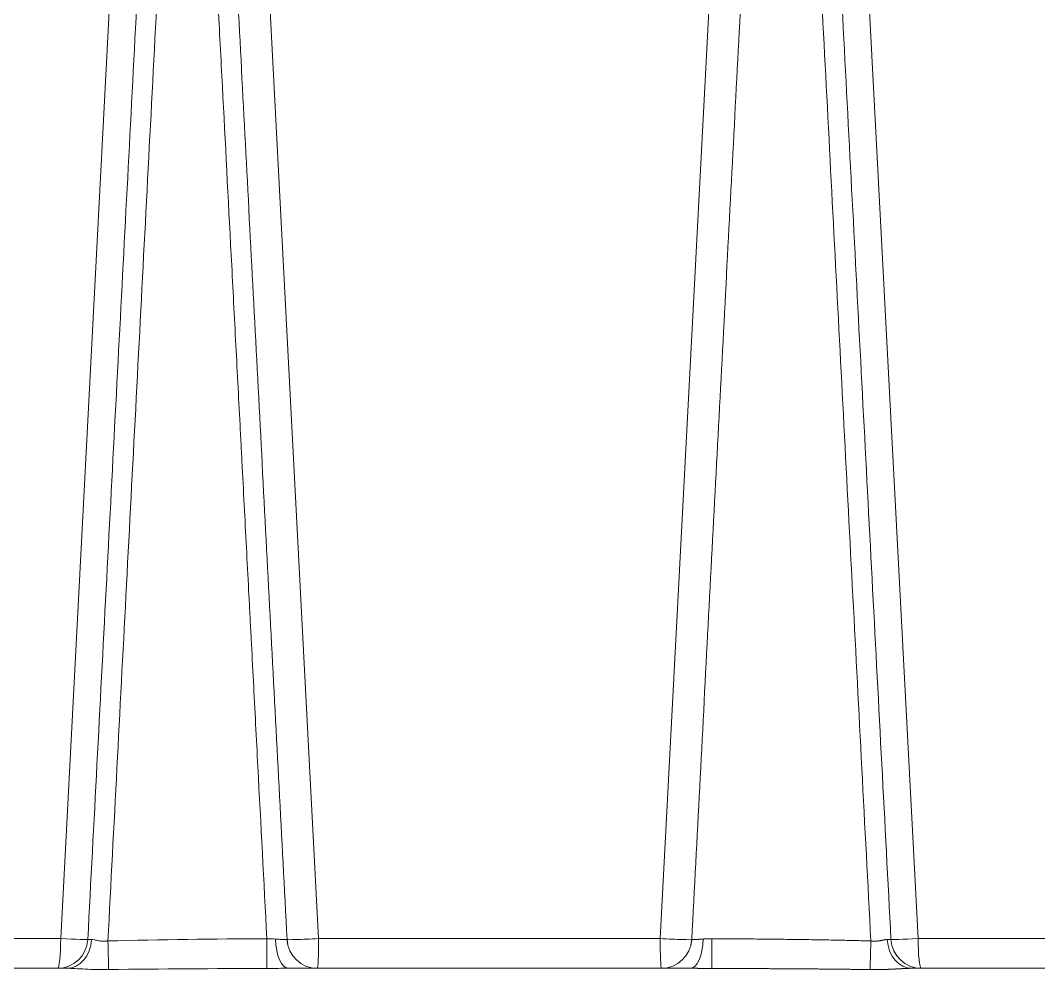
# Model space of a CAD drawing. Header units: millimetres. Extents: x 4664 to 8864, y -38 to 2932.
# Drawn here: x 6284.7 to 6372.5, y 1718.7 to 1800.5 of the extents above; entities that cross this region are included whole.
import ezdxf

# ---------------------------------------------------------------- set-up
doc = ezdxf.new("R2010")
doc.units = ezdxf.units.MM

msp = doc.modelspace()

# ---------------------------------------------------------------- linework, layer by layer
at = {"lineweight": 5}
for p, q in [((6293.949, 1830.815), (6288.215, 1721.4)), ((6356.369, 1830.815), (6362.103, 1721.4)), ((6310.444, 1721.4), (6306.112, 1804.05)), ((6339.875, 1721.4), (6344.207, 1804.05)), ((6288.215, 1721.4), (6204.915, 1721.4)), ((6310.444, 1721.4), (6339.875, 1721.4)), ((6342.593, 1721.315), (6342.605, 1721.311)), ((6362.103, 1721.4), (6445.403, 1721.4)), ((6288.732, 1718.839), (6170.503, 1718.839)), ((6307.865, 1718.839), (6342.453, 1718.839)), ((6361.586, 1718.839), (6479.816, 1718.839))]:
    msp.add_line(p, q, dxfattribs=at)
for centre, radius, start, end in [((6325.159, 1714.486), 144.895, 99.21003, 177.26473), ((6325.159, 1714.486), 144.895, 2.73527, 80.78997), ((6325.159, 1714.486), 143.338, 99.21003, 177.26473), ((6325.159, 1714.486), 143.338, 2.73527, 80.78997), ((6325.159, 1714.486), 120.442, 105.01823, 176.70933), ((6287.941, 1721.451), 2.612, 270, 357), ((6310.334, 1721.451), 2.612, 183, 270), ((6339.984, 1721.451), 2.612, 270, 357), ((6362.378, 1721.451), 2.612, 183, 270)]:
    msp.add_arc(centre, radius, start, end, dxfattribs=at)
for centre, major_axis, ratio, start_param, end_param in [((6287.941, 1721.451), (0, -2.612), 0.105089, 0, 1.551133), ((6287.941, 1721.451), (2.608, -0.137), 0.014216, 4.818542, 6.283185), ((6288.732, 1721.451), (0, 2.612), 0.817981, 3.141593, 4.661654), ((6292.285, 1721.23), (-0.071, 2.611), 0.00037, 1.584374, 2.850434), ((6305.98, 1721.425), (-0.014, 2.612), 0.000075, 1.584919, 3.040984), ((6307.865, 1721.451), (0, 2.612), 0.432613, 1.606022, 3.141593), ((6310.334, 1721.451), (2.608, 0.137), 0.021844, 3.141593, 4.753166), ((6310.334, 1721.451), (0, 2.612), 0.04186, 3.141593, 4.692726), ((6339.984, 1721.451), (-2.608, 0.137), 0.021844, 1.53002, 3.141593), ((6339.984, 1721.451), (0, 2.612), 0.04186, 1.59046, 3.141593), ((6342.453, 1721.451), (0, 2.612), 0.432613, 3.141593, 4.677163), ((6344.339, 1721.425), (0.014, 2.612), 0.000075, 3.242201, 4.698267), ((6358.033, 1721.23), (0.071, 2.611), 0.00037, 3.432751, 4.698811), ((6361.586, 1721.451), (0, 2.612), 0.817981, 1.621532, 3.141593), ((6362.378, 1721.451), (-2.608, -0.137), 0.014216, 0, 1.464643), ((6362.378, 1721.451), (0, -2.612), 0.105089, 4.732052, 6.283185)]:
    msp.add_ellipse(centre, major_axis=major_axis, ratio=ratio, start_param=start_param, end_param=end_param, dxfattribs=at)
for points, knots in [([(6296.747, 1839.568), (6296.499, 1834.835), (6296.249, 1830.075), (6295.747, 1820.487), (6295.494, 1815.662), (6294.73, 1801.093), (6294.215, 1791.267), (6293.178, 1771.472), (6292.654, 1761.485), (6291.605, 1741.455), (6291.077, 1731.389), (6290.549, 1721.315)], [0, 0, 0, 0, 0.125, 0.125, 0.25, 0.25, 0.5, 0.5, 0.75, 0.75, 1, 1, 1, 1]), ([(6353.572, 1839.568), (6353.82, 1834.835), (6354.07, 1830.075), (6354.572, 1820.487), (6354.825, 1815.662), (6355.588, 1801.093), (6356.103, 1791.267), (6357.141, 1771.472), (6357.664, 1761.485), (6358.714, 1741.455), (6359.242, 1731.389), (6359.77, 1721.315)], [0, 0, 0, 0, 0.125, 0.125, 0.25, 0.25, 0.5, 0.5, 0.75, 0.75, 1, 1, 1, 1]), ([(6292.285, 1721.194), (6292.803, 1731.126), (6293.321, 1741.052), (6294.1, 1755.996), (6294.364, 1761.053), (6294.89, 1771.145), (6295.153, 1776.178), (6295.675, 1786.194), (6295.935, 1791.181), (6296.453, 1801.112), (6296.711, 1806.059), (6297.224, 1815.888), (6297.479, 1820.771), (6297.858, 1828.046), (6297.984, 1830.463), (6298.193, 1834.469), (6298.276, 1836.062), (6298.359, 1837.651)], [0, 0, 0, 0, 0.250528, 0.250528, 0.379054, 0.379054, 0.507579, 0.507579, 0.636105, 0.636105, 0.76463, 0.76463, 0.893156, 0.893156, 0.957418, 0.957418, 1, 1, 1, 1]), ([(6358.033, 1721.194), (6357.517, 1731.1), (6357, 1741), (6355.972, 1760.723), (6355.459, 1770.544), (6354.442, 1790.043), (6353.938, 1799.719), (6352.94, 1818.86), (6352.446, 1828.325), (6351.96, 1837.652)], [0, 0, 0, 0, 0.25, 0.25, 0.5, 0.5, 0.75, 0.75, 1, 1, 1, 1]), ([(6299.925, 1837.479), (6300.168, 1832.828), (6300.534, 1825.798), (6300.966, 1817.521), (6301.183, 1813.365), (6301.276, 1811.581), (6301.338, 1810.39), (6301.369, 1809.794), (6301.524, 1806.814), (6301.649, 1804.424), (6301.899, 1799.629), (6302.025, 1797.226), (6302.402, 1789.996), (6302.654, 1785.15), (6302.971, 1779.078), (6303.034, 1777.862), (6303.161, 1775.429), (6303.352, 1771.777), (6303.543, 1768.116), (6303.686, 1765.365), (6303.702, 1765.059), (6303.734, 1764.448), (6303.782, 1763.53), (6303.894, 1761.388), (6304.117, 1757.098), (6304.309, 1753.414), (6304.47, 1750.341), (6304.502, 1749.726), (6304.566, 1748.497), (6304.662, 1746.652), (6304.887, 1742.346), (6305.336, 1733.728), (6305.722, 1726.327), (6305.98, 1721.388)], [0, 0, 0, 0, 0.125, 0.1875, 0.21875, 0.234375, 0.234375, 0.25, 0.25, 0.3125, 0.3125, 0.375, 0.375, 0.5, 0.5, 0.53125, 0.53125, 0.5625, 0.625, 0.625, 0.632812, 0.632812, 0.640625, 0.65625, 0.6875, 0.75, 0.75, 0.765625, 0.765625, 0.78125, 0.8125, 0.875, 1, 1, 1, 1]), ([(6307.726, 1721.315), (6307.266, 1730.091), (6306.807, 1738.85), (6305.891, 1756.33), (6305.434, 1765.047), (6304.527, 1782.359), (6304.075, 1790.976), (6303.181, 1808.04), (6302.738, 1816.49), (6302.299, 1824.858)], [0, 0, 0, 0, 0.25, 0.25, 0.5, 0.5, 0.75, 0.75, 1, 1, 1, 1]), ([(6342.593, 1721.315), (6343.053, 1730.091), (6343.512, 1738.85), (6344.428, 1756.33), (6344.885, 1765.047), (6345.792, 1782.359), (6346.244, 1790.976), (6347.138, 1808.04), (6347.581, 1816.49), (6348.019, 1824.858)], [0, 0, 0, 0, 0.25, 0.25, 0.5, 0.5, 0.75, 0.75, 1, 1, 1, 1]), ([(6292.285, 1721.194), (6292.144, 1721.174), (6292.006, 1721.167), (6291.737, 1721.177), (6291.605, 1721.194), (6291.361, 1721.239), (6291.246, 1721.266), (6291.039, 1721.308), (6290.947, 1721.323), (6290.866, 1721.319)], [0, 0, 0, 0, 0.25, 0.25, 0.5, 0.5, 0.75, 0.75, 1, 1, 1, 1]), ([(6307.726, 1721.315), (6307.726, 1721.311), (6307.703, 1721.31), (6307.612, 1721.31), (6307.545, 1721.312), (6307.37, 1721.32), (6307.265, 1721.326), (6307.02, 1721.341), (6306.882, 1721.349), (6306.736, 1721.359)], [0, 0, 0, 0, 0.25, 0.25, 0.5, 0.5, 0.75, 0.75, 1, 1, 1, 1]), ([(6342.605, 1721.311), (6342.605, 1721.311), (6342.605, 1721.311), (6342.606, 1721.311), (6342.607, 1721.311), (6342.608, 1721.311), (6342.61, 1721.311), (6342.611, 1721.311), (6342.612, 1721.311), (6342.614, 1721.311), (6342.615, 1721.311), (6342.617, 1721.311), (6342.618, 1721.311), (6342.62, 1721.311), (6342.621, 1721.31), (6342.623, 1721.31), (6342.625, 1721.31), (6342.627, 1721.31), (6342.628, 1721.31), (6342.63, 1721.31), (6342.632, 1721.31), (6342.634, 1721.31), (6342.636, 1721.31), (6342.638, 1721.31), (6342.641, 1721.31), (6342.643, 1721.31), (6342.645, 1721.31), (6342.647, 1721.31), (6342.65, 1721.31), (6342.652, 1721.31), (6342.654, 1721.31), (6342.657, 1721.31), (6342.659, 1721.31), (6342.662, 1721.31), (6342.664, 1721.31), (6342.667, 1721.31), (6342.67, 1721.31), (6342.673, 1721.31), (6342.675, 1721.31), (6342.678, 1721.31), (6342.681, 1721.31), (6342.684, 1721.31), (6342.687, 1721.311), (6342.69, 1721.311), (6342.693, 1721.311), (6342.696, 1721.311), (6342.699, 1721.311), (6342.703, 1721.311), (6342.706, 1721.311), (6342.709, 1721.311), (6342.712, 1721.311), (6342.716, 1721.311), (6342.719, 1721.311), (6342.723, 1721.311), (6342.726, 1721.311), (6342.73, 1721.312), (6342.734, 1721.312), (6342.737, 1721.312), (6342.741, 1721.312), (6342.745, 1721.312), (6342.748, 1721.312), (6342.752, 1721.312), (6342.756, 1721.312), (6342.76, 1721.312), (6342.764, 1721.313), (6342.768, 1721.313), (6342.772, 1721.313), (6342.776, 1721.313), (6342.78, 1721.313), (6342.785, 1721.313), (6342.789, 1721.313), (6342.793, 1721.314), (6342.797, 1721.314), (6342.802, 1721.314), (6342.806, 1721.314), (6342.81, 1721.314), (6342.815, 1721.314), (6342.819, 1721.315), (6342.824, 1721.315), (6342.828, 1721.315), (6342.833, 1721.315), (6342.838, 1721.315), (6342.842, 1721.316), (6342.847, 1721.316), (6342.852, 1721.316), (6342.857, 1721.316), (6342.862, 1721.317), (6342.869, 1721.317), (6342.876, 1721.317), (6342.883, 1721.318), (6342.891, 1721.318), (6342.898, 1721.318), (6342.906, 1721.319), (6342.914, 1721.319), (6342.922, 1721.319), (6342.93, 1721.32), (6342.938, 1721.32), (6342.946, 1721.321), (6342.955, 1721.321), (6342.963, 1721.322), (6342.972, 1721.322), (6342.981, 1721.322), (6342.989, 1721.323), (6342.998, 1721.323), (6343.008, 1721.324), (6343.017, 1721.324), (6343.026, 1721.325), (6343.036, 1721.325), (6343.045, 1721.326), (6343.055, 1721.327), (6343.065, 1721.327), (6343.075, 1721.328), (6343.085, 1721.328), (6343.095, 1721.329), (6343.106, 1721.329), (6343.116, 1721.33), (6343.127, 1721.331), (6343.137, 1721.331), (6343.148, 1721.332), (6343.159, 1721.333), (6343.17, 1721.333), (6343.181, 1721.334), (6343.193, 1721.335), (6343.204, 1721.335), (6343.216, 1721.336), (6343.227, 1721.337), (6343.239, 1721.337), (6343.251, 1721.338), (6343.263, 1721.339), (6343.275, 1721.34), (6343.287, 1721.34), (6343.3, 1721.341), (6343.312, 1721.342), (6343.325, 1721.343), (6343.337, 1721.343), (6343.35, 1721.344), (6343.363, 1721.345), (6343.376, 1721.346), (6343.389, 1721.347), (6343.402, 1721.347), (6343.416, 1721.348), (6343.429, 1721.349), (6343.442, 1721.35), (6343.456, 1721.351), (6343.47, 1721.352), (6343.484, 1721.353), (6343.497, 1721.354), (6343.511, 1721.354), (6343.525, 1721.355), (6343.54, 1721.356), (6343.554, 1721.357), (6343.568, 1721.358), (6343.578, 1721.359), (6343.583, 1721.359)], [0, 0, 0, 0, 0.002186, 0.007391, 0.0126, 0.017811, 0.023025, 0.028242, 0.033462, 0.038684, 0.043909, 0.049137, 0.054367, 0.0596, 0.064835, 0.070072, 0.075311, 0.080553, 0.085796, 0.091041, 0.096289, 0.101538, 0.106788, 0.112041, 0.117294, 0.12255, 0.127806, 0.133064, 0.138323, 0.143583, 0.148844, 0.154106, 0.159369, 0.164633, 0.169897, 0.175162, 0.180428, 0.185694, 0.19096, 0.196227, 0.201494, 0.206761, 0.212028, 0.217294, 0.222561, 0.227828, 0.233094, 0.23836, 0.243625, 0.24889, 0.254154, 0.259417, 0.26468, 0.269941, 0.275202, 0.280462, 0.28572, 0.290977, 0.296233, 0.301488, 0.306741, 0.311992, 0.317242, 0.32249, 0.327737, 0.332981, 0.338223, 0.343464, 0.348702, 0.353938, 0.359172, 0.364403, 0.369632, 0.374858, 0.380082, 0.385303, 0.390521, 0.395736, 0.400948, 0.406158, 0.411364, 0.416567, 0.421767, 0.426963, 0.432156, 0.437346, 0.442532, 0.450057, 0.457616, 0.465208, 0.472832, 0.48049, 0.48818, 0.495902, 0.503657, 0.511443, 0.519262, 0.527112, 0.534994, 0.542907, 0.550851, 0.558827, 0.566832, 0.574869, 0.582936, 0.591032, 0.599159, 0.607315, 0.615501, 0.623715, 0.631959, 0.640231, 0.648531, 0.65686, 0.665216, 0.673599, 0.68201, 0.690448, 0.698912, 0.707403, 0.715919, 0.724461, 0.733029, 0.741621, 0.750238, 0.758879, 0.767545, 0.776233, 0.784946, 0.793681, 0.802438, 0.811218, 0.820019, 0.828842, 0.837686, 0.846551, 0.855435, 0.86434, 0.873264, 0.882207, 0.891168, 0.900148, 0.909145, 0.91816, 0.927192, 0.93624, 0.945304, 0.954384, 0.963479, 0.972588, 0.981712, 0.990849, 1, 1, 1, 1]), ([(6343.583, 1721.359), (6343.585, 1721.359), (6343.591, 1721.36), (6343.599, 1721.36), (6343.607, 1721.361), (6343.615, 1721.361), (6343.623, 1721.362), (6343.632, 1721.362), (6343.64, 1721.363), (6343.649, 1721.363), (6343.658, 1721.364), (6343.666, 1721.364), (6343.675, 1721.365), (6343.684, 1721.365), (6343.693, 1721.365), (6343.714, 1721.366), (6343.75, 1721.368), (6343.807, 1721.369), (6343.875, 1721.371), (6343.934, 1721.373), (6343.979, 1721.374), (6344.006, 1721.375), (6344.032, 1721.375), (6344.057, 1721.376), (6344.082, 1721.377), (6344.106, 1721.378), (6344.13, 1721.378), (6344.152, 1721.379), (6344.174, 1721.38), (6344.195, 1721.381), (6344.216, 1721.382), (6344.236, 1721.383), (6344.254, 1721.383), (6344.273, 1721.384), (6344.29, 1721.385), (6344.307, 1721.386), (6344.323, 1721.387), (6344.334, 1721.388), (6344.339, 1721.388)], [0, 0, 0, 0, 0.011227, 0.022568, 0.034023, 0.04559, 0.057271, 0.069063, 0.080967, 0.092982, 0.105108, 0.117344, 0.12969, 0.142144, 0.154707, 0.167378, 0.227564, 0.303371, 0.394382, 0.500046, 0.5363, 0.571503, 0.605666, 0.638798, 0.670909, 0.702008, 0.732106, 0.761214, 0.78934, 0.816496, 0.842692, 0.867938, 0.892243, 0.915617, 0.938071, 0.959613, 0.980253, 1, 1, 1, 1]), ([(6344.339, 1721.388), (6344.421, 1721.388), (6344.583, 1721.387), (6344.826, 1721.385), (6345.066, 1721.384), (6345.304, 1721.383), (6345.539, 1721.381), (6345.773, 1721.38), (6346.003, 1721.378), (6346.231, 1721.377), (6346.457, 1721.375), (6346.681, 1721.373), (6346.902, 1721.372), (6347.121, 1721.37), (6347.337, 1721.368), (6347.551, 1721.367), (6348.278, 1721.361), (6349.49, 1721.349), (6350.925, 1721.332), (6352.063, 1721.316), (6352.928, 1721.303), (6353.775, 1721.289), (6354.424, 1721.277), (6354.881, 1721.268), (6355.151, 1721.262), (6355.42, 1721.257), (6355.687, 1721.251), (6355.953, 1721.245), (6356.218, 1721.239), (6356.481, 1721.233), (6356.743, 1721.227), (6357.004, 1721.221), (6357.263, 1721.214), (6357.521, 1721.208), (6357.778, 1721.201), (6357.948, 1721.196), (6358.033, 1721.194)], [0, 0, 0, 0, 0.017894, 0.035612, 0.053155, 0.070523, 0.087716, 0.104734, 0.121576, 0.138243, 0.154735, 0.171052, 0.187193, 0.203159, 0.21895, 0.234566, 0.250006, 0.378354, 0.50001, 0.564409, 0.627542, 0.689408, 0.750008, 0.769817, 0.789529, 0.809145, 0.828665, 0.848088, 0.867414, 0.886644, 0.905778, 0.924815, 0.943756, 0.9626, 0.981348, 1, 1, 1, 1]), ([(6358.033, 1721.194), (6358.036, 1721.194), (6358.041, 1721.193), (6358.049, 1721.192), (6358.057, 1721.191), (6358.065, 1721.19), (6358.072, 1721.189), (6358.08, 1721.188), (6358.088, 1721.187), (6358.096, 1721.186), (6358.104, 1721.185), (6358.112, 1721.184), (6358.12, 1721.183), (6358.128, 1721.183), (6358.136, 1721.182), (6358.144, 1721.181), (6358.152, 1721.181), (6358.16, 1721.18), (6358.168, 1721.179), (6358.176, 1721.179), (6358.184, 1721.178), (6358.192, 1721.177), (6358.2, 1721.177), (6358.209, 1721.176), (6358.217, 1721.176), (6358.225, 1721.175), (6358.233, 1721.175), (6358.241, 1721.175), (6358.249, 1721.174), (6358.258, 1721.174), (6358.266, 1721.174), (6358.274, 1721.173), (6358.283, 1721.173), (6358.291, 1721.173), (6358.299, 1721.173), (6358.307, 1721.173), (6358.316, 1721.172), (6358.324, 1721.172), (6358.333, 1721.172), (6358.341, 1721.172), (6358.349, 1721.172), (6358.358, 1721.172), (6358.366, 1721.172), (6358.375, 1721.172), (6358.383, 1721.172), (6358.391, 1721.172), (6358.4, 1721.173), (6358.408, 1721.173), (6358.417, 1721.173), (6358.425, 1721.173), (6358.434, 1721.173), (6358.442, 1721.174), (6358.451, 1721.174), (6358.459, 1721.174), (6358.468, 1721.175), (6358.476, 1721.175), (6358.485, 1721.176), (6358.494, 1721.176), (6358.502, 1721.177), (6358.511, 1721.177), (6358.519, 1721.178), (6358.528, 1721.178), (6358.536, 1721.179), (6358.545, 1721.179), (6358.554, 1721.18), (6358.562, 1721.181), (6358.571, 1721.181), (6358.579, 1721.182), (6358.588, 1721.183), (6358.596, 1721.184), (6358.605, 1721.184), (6358.614, 1721.185), (6358.622, 1721.186), (6358.631, 1721.187), (6358.64, 1721.188), (6358.648, 1721.189), (6358.657, 1721.19), (6358.665, 1721.191), (6358.674, 1721.192), (6358.683, 1721.193), (6358.691, 1721.194), (6358.7, 1721.195), (6358.708, 1721.196), (6358.717, 1721.197), (6358.726, 1721.199), (6358.734, 1721.2), (6358.743, 1721.201), (6358.751, 1721.202), (6358.76, 1721.204), (6358.768, 1721.205), (6358.777, 1721.206), (6358.785, 1721.208), (6358.794, 1721.209), (6358.802, 1721.211), (6358.811, 1721.212), (6358.82, 1721.213), (6358.828, 1721.215), (6358.84, 1721.217), (6358.854, 1721.22), (6358.872, 1721.223), (6358.89, 1721.227), (6358.908, 1721.23), (6358.925, 1721.233), (6358.943, 1721.237), (6358.96, 1721.24), (6358.977, 1721.244), (6358.995, 1721.247), (6359.012, 1721.251), (6359.028, 1721.254), (6359.045, 1721.258), (6359.062, 1721.261), (6359.078, 1721.265), (6359.095, 1721.269), (6359.111, 1721.272), (6359.127, 1721.276), (6359.143, 1721.28), (6359.159, 1721.284), (6359.172, 1721.287), (6359.182, 1721.289), (6359.19, 1721.291), (6359.197, 1721.293), (6359.205, 1721.294), (6359.213, 1721.296), (6359.22, 1721.298), (6359.228, 1721.299), (6359.235, 1721.301), (6359.242, 1721.302), (6359.25, 1721.303), (6359.257, 1721.305), (6359.264, 1721.306), (6359.272, 1721.307), (6359.279, 1721.308), (6359.286, 1721.309), (6359.293, 1721.31), (6359.3, 1721.311), (6359.308, 1721.312), (6359.315, 1721.313), (6359.322, 1721.314), (6359.329, 1721.315), (6359.336, 1721.315), (6359.342, 1721.316), (6359.349, 1721.317), (6359.356, 1721.317), (6359.363, 1721.318), (6359.37, 1721.318), (6359.376, 1721.318), (6359.383, 1721.319), (6359.389, 1721.319), (6359.396, 1721.319), (6359.402, 1721.319), (6359.409, 1721.32), (6359.415, 1721.32), (6359.422, 1721.32), (6359.428, 1721.32), (6359.434, 1721.319), (6359.44, 1721.319), (6359.447, 1721.319), (6359.451, 1721.319), (6359.453, 1721.319)], [0, 0, 0, 0, 0.004673, 0.009356, 0.014049, 0.018751, 0.023463, 0.028185, 0.032917, 0.037659, 0.042412, 0.047174, 0.051947, 0.05673, 0.061523, 0.066327, 0.071141, 0.075966, 0.080802, 0.085648, 0.090506, 0.095374, 0.100253, 0.105143, 0.110044, 0.114956, 0.119879, 0.124813, 0.129759, 0.134716, 0.139684, 0.144664, 0.149655, 0.154658, 0.159672, 0.164698, 0.169736, 0.174785, 0.179846, 0.184918, 0.190003, 0.195099, 0.200208, 0.205328, 0.21046, 0.215604, 0.22076, 0.225928, 0.231109, 0.236301, 0.241506, 0.246722, 0.251951, 0.257192, 0.262446, 0.267711, 0.272989, 0.27828, 0.283582, 0.288897, 0.294225, 0.299564, 0.304917, 0.310281, 0.315658, 0.321047, 0.326449, 0.331864, 0.33729, 0.34273, 0.348181, 0.353645, 0.359122, 0.364611, 0.370113, 0.375627, 0.381153, 0.386692, 0.392244, 0.397808, 0.403384, 0.408973, 0.414574, 0.420188, 0.425814, 0.431453, 0.437104, 0.442767, 0.448443, 0.454131, 0.459831, 0.465544, 0.471269, 0.477006, 0.482755, 0.488517, 0.494291, 0.500077, 0.512363, 0.524672, 0.537004, 0.549358, 0.561734, 0.574129, 0.586545, 0.598979, 0.611431, 0.6239, 0.636385, 0.648886, 0.661402, 0.673932, 0.686474, 0.699029, 0.711596, 0.724172, 0.736759, 0.749354, 0.755585, 0.761818, 0.768052, 0.774288, 0.780524, 0.786763, 0.793002, 0.799243, 0.805486, 0.811731, 0.817977, 0.824224, 0.830474, 0.836725, 0.842978, 0.849233, 0.85549, 0.861749, 0.86801, 0.874272, 0.880537, 0.886804, 0.893073, 0.899344, 0.905617, 0.911893, 0.918171, 0.924451, 0.930733, 0.937018, 0.943305, 0.949594, 0.955886, 0.962181, 0.968478, 0.974777, 0.981079, 0.987383, 0.99369, 1, 1, 1, 1]), ([(6359.453, 1721.319), (6359.454, 1721.319), (6359.458, 1721.319), (6359.463, 1721.318), (6359.468, 1721.318), (6359.473, 1721.318), (6359.478, 1721.318), (6359.483, 1721.317), (6359.488, 1721.317), (6359.493, 1721.317), (6359.498, 1721.317), (6359.502, 1721.316), (6359.507, 1721.316), (6359.512, 1721.316), (6359.517, 1721.316), (6359.521, 1721.316), (6359.526, 1721.315), (6359.53, 1721.315), (6359.535, 1721.315), (6359.539, 1721.315), (6359.544, 1721.315), (6359.548, 1721.315), (6359.553, 1721.314), (6359.557, 1721.314), (6359.561, 1721.314), (6359.566, 1721.314), (6359.57, 1721.314), (6359.574, 1721.314), (6359.578, 1721.313), (6359.582, 1721.313), (6359.586, 1721.313), (6359.59, 1721.313), (6359.594, 1721.313), (6359.598, 1721.313), (6359.602, 1721.313), (6359.606, 1721.312), (6359.61, 1721.312), (6359.614, 1721.312), (6359.617, 1721.312), (6359.621, 1721.312), (6359.625, 1721.312), (6359.628, 1721.312), (6359.632, 1721.312), (6359.635, 1721.312), (6359.639, 1721.311), (6359.642, 1721.311), (6359.646, 1721.311), (6359.649, 1721.311), (6359.652, 1721.311), (6359.655, 1721.311), (6359.659, 1721.311), (6359.662, 1721.311), (6359.665, 1721.311), (6359.668, 1721.311), (6359.671, 1721.311), (6359.674, 1721.311), (6359.677, 1721.311), (6359.68, 1721.311), (6359.683, 1721.31), (6359.686, 1721.31), (6359.688, 1721.31), (6359.691, 1721.31), (6359.694, 1721.31), (6359.696, 1721.31), (6359.699, 1721.31), (6359.701, 1721.31), (6359.704, 1721.31), (6359.706, 1721.31), (6359.709, 1721.31), (6359.711, 1721.31), (6359.713, 1721.31), (6359.716, 1721.31), (6359.718, 1721.31), (6359.72, 1721.31), (6359.722, 1721.31), (6359.724, 1721.31), (6359.726, 1721.31), (6359.728, 1721.31), (6359.73, 1721.31), (6359.732, 1721.31), (6359.734, 1721.31), (6359.736, 1721.31), (6359.737, 1721.31), (6359.739, 1721.31), (6359.741, 1721.311), (6359.742, 1721.311), (6359.744, 1721.311), (6359.745, 1721.311), (6359.747, 1721.311), (6359.748, 1721.311), (6359.75, 1721.311), (6359.751, 1721.311), (6359.752, 1721.311), (6359.753, 1721.311), (6359.755, 1721.311), (6359.756, 1721.311), (6359.757, 1721.311), (6359.758, 1721.311), (6359.759, 1721.312), (6359.76, 1721.312), (6359.761, 1721.312), (6359.762, 1721.312), (6359.762, 1721.312), (6359.763, 1721.312), (6359.764, 1721.312), (6359.765, 1721.312), (6359.765, 1721.312), (6359.766, 1721.313), (6359.766, 1721.313), (6359.767, 1721.313), (6359.767, 1721.313), (6359.768, 1721.313), (6359.768, 1721.313), (6359.769, 1721.313), (6359.769, 1721.314), (6359.769, 1721.314), (6359.769, 1721.314), (6359.769, 1721.314), (6359.769, 1721.314), (6359.77, 1721.314), (6359.77, 1721.314), (6359.77, 1721.315)], [0, 0, 0, 0, 0.008363, 0.016732, 0.025106, 0.033485, 0.041869, 0.050259, 0.058653, 0.067052, 0.075456, 0.083864, 0.092277, 0.100694, 0.109115, 0.11754, 0.125969, 0.134402, 0.142839, 0.151279, 0.159722, 0.168169, 0.17662, 0.185073, 0.193529, 0.201988, 0.21045, 0.218915, 0.227381, 0.235851, 0.244322, 0.252796, 0.261271, 0.269749, 0.278228, 0.286708, 0.29519, 0.303674, 0.312159, 0.320644, 0.329131, 0.337619, 0.346107, 0.354596, 0.363086, 0.371575, 0.380065, 0.388555, 0.397045, 0.405535, 0.414025, 0.422514, 0.431002, 0.43949, 0.447977, 0.456464, 0.464949, 0.473433, 0.481915, 0.490397, 0.498876, 0.507354, 0.515831, 0.524305, 0.532777, 0.541248, 0.549715, 0.558181, 0.566644, 0.575104, 0.583562, 0.592016, 0.600468, 0.608916, 0.617361, 0.625803, 0.634241, 0.642676, 0.651107, 0.659533, 0.667956, 0.676375, 0.68479, 0.6932, 0.701606, 0.710007, 0.718404, 0.726796, 0.735182, 0.743564, 0.751941, 0.760312, 0.768678, 0.777038, 0.785393, 0.793742, 0.802085, 0.810422, 0.818754, 0.827079, 0.835397, 0.84371, 0.852015, 0.860315, 0.868607, 0.876893, 0.885171, 0.893443, 0.901708, 0.909965, 0.918215, 0.926457, 0.934692, 0.942919, 0.951139, 0.95935, 0.967554, 0.97575, 0.983937, 0.992116, 1, 1, 1, 1]), ([(6288.732, 1718.839), (6288.948, 1718.839), (6289.19, 1718.829), (6289.731, 1718.802), (6290.028, 1718.784), (6290.65, 1718.754), (6290.984, 1718.74), (6291.661, 1718.725), (6292.004, 1718.724), (6292.353, 1718.729)], [0, 0, 0, 0, 0.25, 0.25, 0.5, 0.5, 0.75, 0.75, 1, 1, 1, 1]), ([(6344.325, 1718.826), (6344.318, 1718.826), (6344.305, 1718.826), (6344.284, 1718.826), (6344.264, 1718.826), (6344.243, 1718.826), (6344.223, 1718.827), (6344.202, 1718.827), (6344.182, 1718.827), (6344.161, 1718.827), (6344.141, 1718.827), (6344.121, 1718.827), (6344.1, 1718.827), (6344.08, 1718.827), (6344.06, 1718.827), (6344.039, 1718.827), (6344.019, 1718.828), (6343.999, 1718.828), (6343.979, 1718.828), (6343.959, 1718.828), (6343.938, 1718.828), (6343.918, 1718.828), (6343.898, 1718.828), (6343.878, 1718.828), (6343.858, 1718.829), (6343.838, 1718.829), (6343.818, 1718.829), (6343.798, 1718.829), (6343.778, 1718.829), (6343.758, 1718.829), (6343.738, 1718.829), (6343.718, 1718.83), (6343.698, 1718.83), (6343.679, 1718.83), (6343.659, 1718.83), (6343.639, 1718.83), (6343.619, 1718.831), (6343.599, 1718.831), (6343.58, 1718.831), (6343.56, 1718.831), (6343.54, 1718.831), (6343.52, 1718.831), (6343.501, 1718.832), (6343.481, 1718.832), (6343.461, 1718.832), (6343.442, 1718.832), (6343.422, 1718.832), (6343.403, 1718.833), (6343.383, 1718.833), (6343.364, 1718.833), (6343.344, 1718.833), (6343.325, 1718.833), (6343.305, 1718.833), (6343.286, 1718.834), (6343.267, 1718.834), (6343.247, 1718.834), (6343.228, 1718.834), (6343.208, 1718.834), (6343.189, 1718.835), (6343.17, 1718.835), (6343.151, 1718.835), (6343.131, 1718.835), (6343.112, 1718.835), (6343.093, 1718.836), (6343.074, 1718.836), (6343.055, 1718.836), (6343.035, 1718.836), (6343.016, 1718.836), (6342.997, 1718.836), (6342.978, 1718.837), (6342.959, 1718.837), (6342.94, 1718.837), (6342.921, 1718.837), (6342.902, 1718.837), (6342.883, 1718.837), (6342.864, 1718.838), (6342.845, 1718.838), (6342.826, 1718.838), (6342.808, 1718.838), (6342.789, 1718.838), (6342.77, 1718.838), (6342.751, 1718.838), (6342.732, 1718.838), (6342.714, 1718.839), (6342.695, 1718.839), (6342.676, 1718.839), (6342.657, 1718.839), (6342.639, 1718.839), (6342.62, 1718.839), (6342.602, 1718.839), (6342.583, 1718.839), (6342.564, 1718.839), (6342.546, 1718.839), (6342.527, 1718.839), (6342.509, 1718.839), (6342.49, 1718.839), (6342.472, 1718.839), (6342.46, 1718.839), (6342.453, 1718.839)], [0, 0, 0, 0, 0.010909, 0.021806, 0.03269, 0.043563, 0.054423, 0.065272, 0.076108, 0.086933, 0.097746, 0.108547, 0.119337, 0.130115, 0.140881, 0.151635, 0.162379, 0.173111, 0.183831, 0.19454, 0.205238, 0.215925, 0.2266, 0.237265, 0.247918, 0.258561, 0.269193, 0.279813, 0.290423, 0.301023, 0.311611, 0.322189, 0.332757, 0.343314, 0.35386, 0.364396, 0.374922, 0.385438, 0.395943, 0.406439, 0.416924, 0.427399, 0.437864, 0.44832, 0.458765, 0.469201, 0.479627, 0.490044, 0.500451, 0.510848, 0.521236, 0.531614, 0.541984, 0.552344, 0.562694, 0.573036, 0.583368, 0.593692, 0.604007, 0.614312, 0.624609, 0.634897, 0.645177, 0.655448, 0.66571, 0.675964, 0.686209, 0.696446, 0.706675, 0.716895, 0.727108, 0.737312, 0.747508, 0.757696, 0.767877, 0.778049, 0.788214, 0.798371, 0.80852, 0.818662, 0.828796, 0.838923, 0.849043, 0.859155, 0.86926, 0.879358, 0.889449, 0.899533, 0.90961, 0.919679, 0.929743, 0.939799, 0.949849, 0.959892, 0.969929, 0.979959, 0.989983, 1, 1, 1, 1]), ([(6357.966, 1718.729), (6357.914, 1718.729), (6357.81, 1718.731), (6357.655, 1718.733), (6357.499, 1718.735), (6357.343, 1718.737), (6357.188, 1718.739), (6357.032, 1718.741), (6356.876, 1718.743), (6356.72, 1718.745), (6356.563, 1718.746), (6356.407, 1718.748), (6356.25, 1718.75), (6356.094, 1718.752), (6355.937, 1718.754), (6355.78, 1718.756), (6355.623, 1718.757), (6355.466, 1718.759), (6355.308, 1718.761), (6355.151, 1718.762), (6354.994, 1718.764), (6354.836, 1718.765), (6354.678, 1718.767), (6354.52, 1718.769), (6354.362, 1718.77), (6354.204, 1718.772), (6354.046, 1718.773), (6353.887, 1718.774), (6353.729, 1718.776), (6353.57, 1718.777), (6353.412, 1718.779), (6353.253, 1718.78), (6353.094, 1718.781), (6352.935, 1718.783), (6352.775, 1718.784), (6352.616, 1718.785), (6352.456, 1718.786), (6352.297, 1718.788), (6352.137, 1718.789), (6351.977, 1718.79), (6351.817, 1718.791), (6351.657, 1718.792), (6351.497, 1718.793), (6351.337, 1718.795), (6351.176, 1718.796), (6351.015, 1718.797), (6350.855, 1718.798), (6350.694, 1718.799), (6350.533, 1718.8), (6350.372, 1718.801), (6350.211, 1718.802), (6350.049, 1718.803), (6349.888, 1718.804), (6349.726, 1718.805), (6349.565, 1718.805), (6349.403, 1718.806), (6349.241, 1718.807), (6349.079, 1718.808), (6348.917, 1718.809), (6348.754, 1718.81), (6348.592, 1718.81), (6348.429, 1718.811), (6348.267, 1718.812), (6348.104, 1718.813), (6347.941, 1718.814), (6347.778, 1718.814), (6347.615, 1718.815), (6347.451, 1718.816), (6347.288, 1718.816), (6347.124, 1718.817), (6346.961, 1718.818), (6346.797, 1718.818), (6346.633, 1718.819), (6346.469, 1718.819), (6346.305, 1718.82), (6346.14, 1718.821), (6345.976, 1718.821), (6345.811, 1718.822), (6345.647, 1718.822), (6345.482, 1718.823), (6345.317, 1718.823), (6345.152, 1718.824), (6344.987, 1718.824), (6344.822, 1718.825), (6344.656, 1718.825), (6344.491, 1718.826), (6344.38, 1718.826), (6344.325, 1718.826)], [0, 0, 0, 0, 0.011391, 0.022791, 0.0342, 0.045618, 0.057044, 0.068479, 0.079924, 0.091377, 0.102839, 0.11431, 0.125789, 0.137278, 0.148776, 0.160282, 0.171797, 0.183321, 0.194854, 0.206396, 0.217947, 0.229506, 0.241075, 0.252652, 0.264238, 0.275834, 0.287438, 0.299051, 0.310672, 0.322303, 0.333943, 0.345591, 0.357249, 0.368915, 0.38059, 0.392274, 0.403967, 0.415669, 0.42738, 0.4391, 0.450828, 0.462566, 0.474312, 0.486068, 0.497832, 0.509605, 0.521387, 0.533178, 0.544978, 0.556787, 0.568605, 0.580431, 0.592267, 0.604112, 0.615965, 0.627828, 0.639699, 0.651579, 0.663468, 0.675367, 0.687274, 0.69919, 0.711115, 0.723049, 0.734991, 0.746943, 0.758904, 0.770874, 0.782852, 0.79484, 0.806836, 0.818842, 0.830856, 0.84288, 0.854912, 0.866954, 0.879004, 0.891063, 0.903131, 0.915208, 0.927295, 0.93939, 0.951494, 0.963607, 0.975729, 0.98786, 1, 1, 1, 1]), ([(6361.586, 1718.839), (6361.583, 1718.839), (6361.576, 1718.839), (6361.565, 1718.839), (6361.554, 1718.839), (6361.544, 1718.839), (6361.533, 1718.839), (6361.522, 1718.839), (6361.511, 1718.839), (6361.5, 1718.839), (6361.49, 1718.839), (6361.479, 1718.839), (6361.468, 1718.838), (6361.457, 1718.838), (6361.445, 1718.838), (6361.434, 1718.838), (6361.423, 1718.838), (6361.412, 1718.837), (6361.401, 1718.837), (6361.39, 1718.837), (6361.378, 1718.837), (6361.367, 1718.836), (6361.355, 1718.836), (6361.344, 1718.836), (6361.333, 1718.835), (6361.321, 1718.835), (6361.31, 1718.835), (6361.298, 1718.834), (6361.286, 1718.834), (6361.275, 1718.834), (6361.263, 1718.833), (6361.251, 1718.833), (6361.24, 1718.832), (6361.228, 1718.832), (6361.216, 1718.832), (6361.204, 1718.831), (6361.192, 1718.831), (6361.18, 1718.83), (6361.168, 1718.83), (6361.156, 1718.829), (6361.144, 1718.829), (6361.132, 1718.828), (6361.12, 1718.828), (6361.108, 1718.827), (6361.095, 1718.827), (6361.083, 1718.826), (6361.071, 1718.826), (6361.059, 1718.825), (6361.046, 1718.825), (6361.034, 1718.824), (6361.021, 1718.823), (6361.009, 1718.823), (6360.996, 1718.822), (6360.984, 1718.822), (6360.971, 1718.821), (6360.958, 1718.82), (6360.946, 1718.82), (6360.933, 1718.819), (6360.92, 1718.819), (6360.908, 1718.818), (6360.895, 1718.817), (6360.882, 1718.817), (6360.869, 1718.816), (6360.856, 1718.815), (6360.843, 1718.815), (6360.83, 1718.814), (6360.817, 1718.813), (6360.804, 1718.813), (6360.791, 1718.812), (6360.778, 1718.811), (6360.764, 1718.811), (6360.751, 1718.81), (6360.738, 1718.809), (6360.724, 1718.808), (6360.711, 1718.808), (6360.698, 1718.807), (6360.684, 1718.806), (6360.671, 1718.806), (6360.657, 1718.805), (6360.644, 1718.804), (6360.63, 1718.803), (6360.616, 1718.803), (6360.603, 1718.802), (6360.589, 1718.801), (6360.575, 1718.8), (6360.562, 1718.8), (6360.548, 1718.799), (6360.534, 1718.798), (6360.52, 1718.797), (6360.506, 1718.797), (6360.492, 1718.796), (6360.478, 1718.795), (6360.464, 1718.794), (6360.45, 1718.794), (6360.436, 1718.793), (6360.422, 1718.792), (6360.407, 1718.791), (6360.393, 1718.791), (6360.379, 1718.79), (6360.365, 1718.789), (6360.35, 1718.788), (6360.336, 1718.787), (6360.321, 1718.787), (6360.307, 1718.786), (6360.292, 1718.785), (6360.278, 1718.784), (6360.263, 1718.784), (6360.249, 1718.783), (6360.234, 1718.782), (6360.219, 1718.781), (6360.204, 1718.781), (6360.19, 1718.78), (6360.175, 1718.779), (6360.16, 1718.778), (6360.145, 1718.777), (6360.13, 1718.777), (6360.115, 1718.776), (6360.1, 1718.775), (6360.085, 1718.774), (6360.07, 1718.774), (6360.055, 1718.773), (6360.04, 1718.772), (6360.025, 1718.771), (6360.009, 1718.771), (6359.994, 1718.77), (6359.979, 1718.769), (6359.963, 1718.768), (6359.948, 1718.768), (6359.933, 1718.767), (6359.917, 1718.766), (6359.902, 1718.765), (6359.886, 1718.765), (6359.871, 1718.764), (6359.848, 1718.763), (6359.819, 1718.761), (6359.784, 1718.76), (6359.748, 1718.758), (6359.712, 1718.757), (6359.676, 1718.755), (6359.64, 1718.754), (6359.604, 1718.752), (6359.568, 1718.751), (6359.532, 1718.749), (6359.495, 1718.748), (6359.459, 1718.746), (6359.423, 1718.745), (6359.387, 1718.744), (6359.35, 1718.743), (6359.314, 1718.741), (6359.277, 1718.74), (6359.241, 1718.739), (6359.204, 1718.738), (6359.167, 1718.737), (6359.131, 1718.736), (6359.094, 1718.735), (6359.057, 1718.734), (6359.02, 1718.733), (6358.983, 1718.732), (6358.946, 1718.732), (6358.909, 1718.731), (6358.872, 1718.73), (6358.835, 1718.73), (6358.798, 1718.729), (6358.76, 1718.728), (6358.723, 1718.728), (6358.686, 1718.727), (6358.648, 1718.727), (6358.611, 1718.727), (6358.573, 1718.726), (6358.536, 1718.726), (6358.498, 1718.726), (6358.46, 1718.726), (6358.422, 1718.726), (6358.385, 1718.726), (6358.347, 1718.726), (6358.309, 1718.726), (6358.271, 1718.726), (6358.233, 1718.726), (6358.195, 1718.726), (6358.157, 1718.726), (6358.119, 1718.727), (6358.08, 1718.727), (6358.042, 1718.728), (6358.004, 1718.728), (6357.978, 1718.728), (6357.966, 1718.729)], [0, 0, 0, 0, 0.003407, 0.006818, 0.010234, 0.013654, 0.017079, 0.020509, 0.023943, 0.027383, 0.030827, 0.034276, 0.03773, 0.041189, 0.044653, 0.048121, 0.051595, 0.055074, 0.058558, 0.062047, 0.065541, 0.06904, 0.072544, 0.076054, 0.079569, 0.083089, 0.086614, 0.090145, 0.093681, 0.097223, 0.10077, 0.104322, 0.10788, 0.111443, 0.115012, 0.118587, 0.122167, 0.125753, 0.129344, 0.132941, 0.136544, 0.140152, 0.143767, 0.147387, 0.151013, 0.154644, 0.158282, 0.161926, 0.165575, 0.16923, 0.172892, 0.176559, 0.180233, 0.183912, 0.187598, 0.191289, 0.194987, 0.198691, 0.202401, 0.206117, 0.20984, 0.213569, 0.217304, 0.221046, 0.224793, 0.228548, 0.232308, 0.236075, 0.239848, 0.243628, 0.247415, 0.251207, 0.255007, 0.258813, 0.262625, 0.266444, 0.27027, 0.274103, 0.277942, 0.281787, 0.28564, 0.289499, 0.293365, 0.297238, 0.301117, 0.305004, 0.308897, 0.312797, 0.316704, 0.320618, 0.324539, 0.328467, 0.332401, 0.336343, 0.340292, 0.344248, 0.348211, 0.352181, 0.356158, 0.360142, 0.364134, 0.368132, 0.372138, 0.376151, 0.380171, 0.384198, 0.388233, 0.392275, 0.396324, 0.400381, 0.404445, 0.408516, 0.412595, 0.416681, 0.420774, 0.424875, 0.428984, 0.4331, 0.437223, 0.441354, 0.445492, 0.449638, 0.453792, 0.457953, 0.462122, 0.466298, 0.470482, 0.474674, 0.478873, 0.48308, 0.487295, 0.491517, 0.495747, 0.499985, 0.509667, 0.51935, 0.529035, 0.538722, 0.548411, 0.558102, 0.567796, 0.577493, 0.587192, 0.596895, 0.6066, 0.61631, 0.626023, 0.635741, 0.645462, 0.655188, 0.664919, 0.674654, 0.684395, 0.69414, 0.703892, 0.713649, 0.723412, 0.733181, 0.742956, 0.752738, 0.762526, 0.772322, 0.782124, 0.791934, 0.801752, 0.811577, 0.82141, 0.831252, 0.841101, 0.85096, 0.860827, 0.870703, 0.880588, 0.890483, 0.900387, 0.910301, 0.920225, 0.930159, 0.940104, 0.950059, 0.960025, 0.970002, 0.97999, 0.989989, 1, 1, 1, 1])]:
    msp.add_open_spline(points, degree=3, knots=knots, dxfattribs=at)
for points, degree in [([(6290.866, 1721.319), (6290.661, 1721.309), (6290.549, 1721.307), (6290.549, 1721.315)], 3), ([(6305.98, 1721.388), (6301.415, 1721.364), (6296.849, 1721.318), (6292.285, 1721.194)], 3), ([(6306.736, 1721.359), (6306.5, 1721.375), (6306.244, 1721.371), (6305.98, 1721.388)], 3), ([(6307.791, 1720.856), (6307.709, 1721.311)], 1), ([(6342.61, 1721.311), (6342.527, 1720.856)], 1), ([(6292.353, 1718.729), (6296.889, 1718.791), (6301.438, 1718.814), (6305.994, 1718.826)], 3), ([(6305.994, 1718.826), (6306.651, 1718.828), (6307.285, 1718.839), (6307.865, 1718.839)], 3)]:
    msp.add_open_spline(points, degree=degree, dxfattribs=at)

doc.saveas('drawing.dxf')
